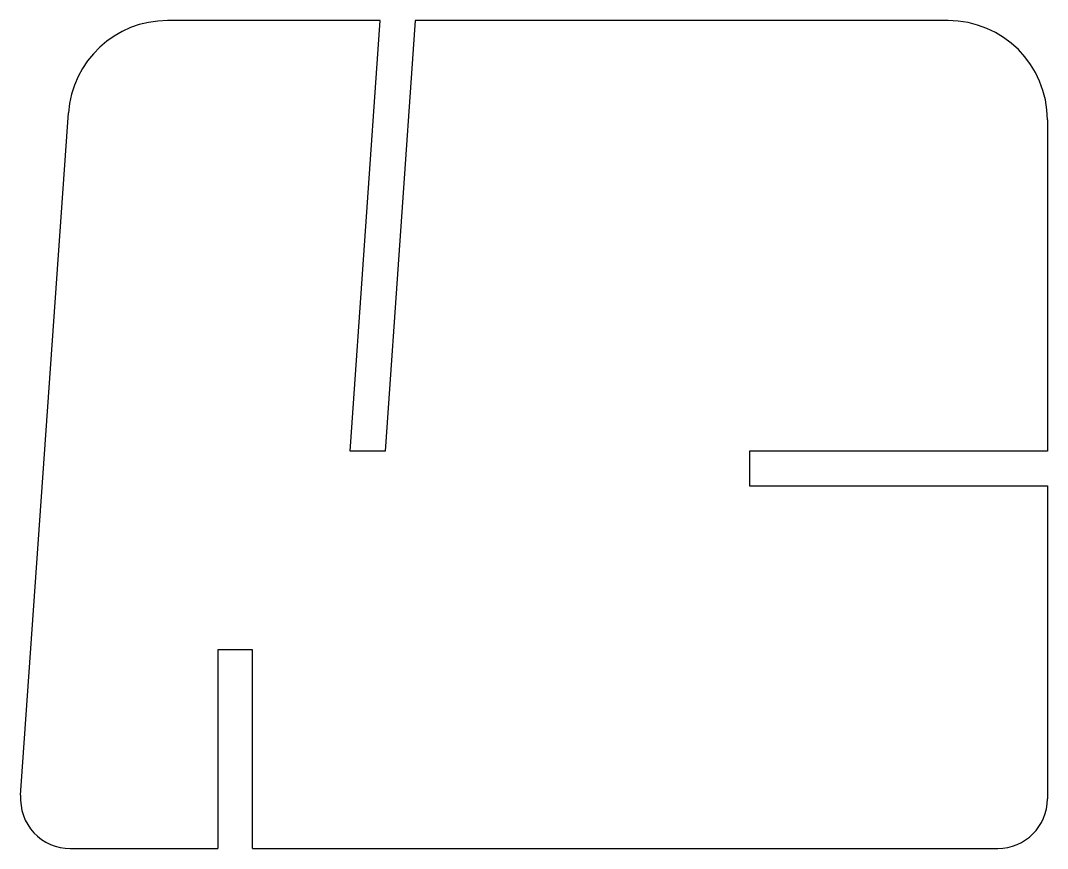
# Model space of a CAD drawing. Header units: millimetres. Extents: x -44 to 18, y -20 to 30.
import ezdxf

# ---------------------------------------------------------------- set-up
doc = ezdxf.new("R2010")
doc.units = ezdxf.units.MM
doc.layers.add('Sketch007', color=7, linetype='CONTINUOUS')

msp = doc.modelspace()

# ---------------------------------------------------------------- linework, layer by layer
at = {"layer": 'Sketch007'}
for p, q in [((-22.287, 30), (-35.133, 30)), ((-24.105, 4), (-22.287, 30)), ((-20.182, 30), (-22, 4)), ((12, 30), (-20.182, 30)), ((-44, -16.791), (-41.118, 24.419)), ((18, 24), (18, 4)), ((-22, 4), (-24.105, 4)), ((0, 4), (0, 1.9)), ((18, 4), (0, 4)), ((0, 1.9), (18, 1.9)), ((18, 1.9), (18, -17)), ((-32.1, -8), (-32.1, -20)), ((-30, -8), (-32.1, -8)), ((-30, -20), (-30, -8)), ((-41.007, -20), (-32.1, -20)), ((-30, -20), (15, -20))]:
    msp.add_line(p, q, dxfattribs=at)
for centre, radius, start, end in [((-35.133, 24), 6, 90, 176), ((12, 24), 6, 0, 90), ((-41.007, -17), 3, 176, -90), ((15, -17), 3, -90, 0)]:
    msp.add_arc(centre, radius, start, end, dxfattribs=at)

doc.saveas('drawing.dxf')
